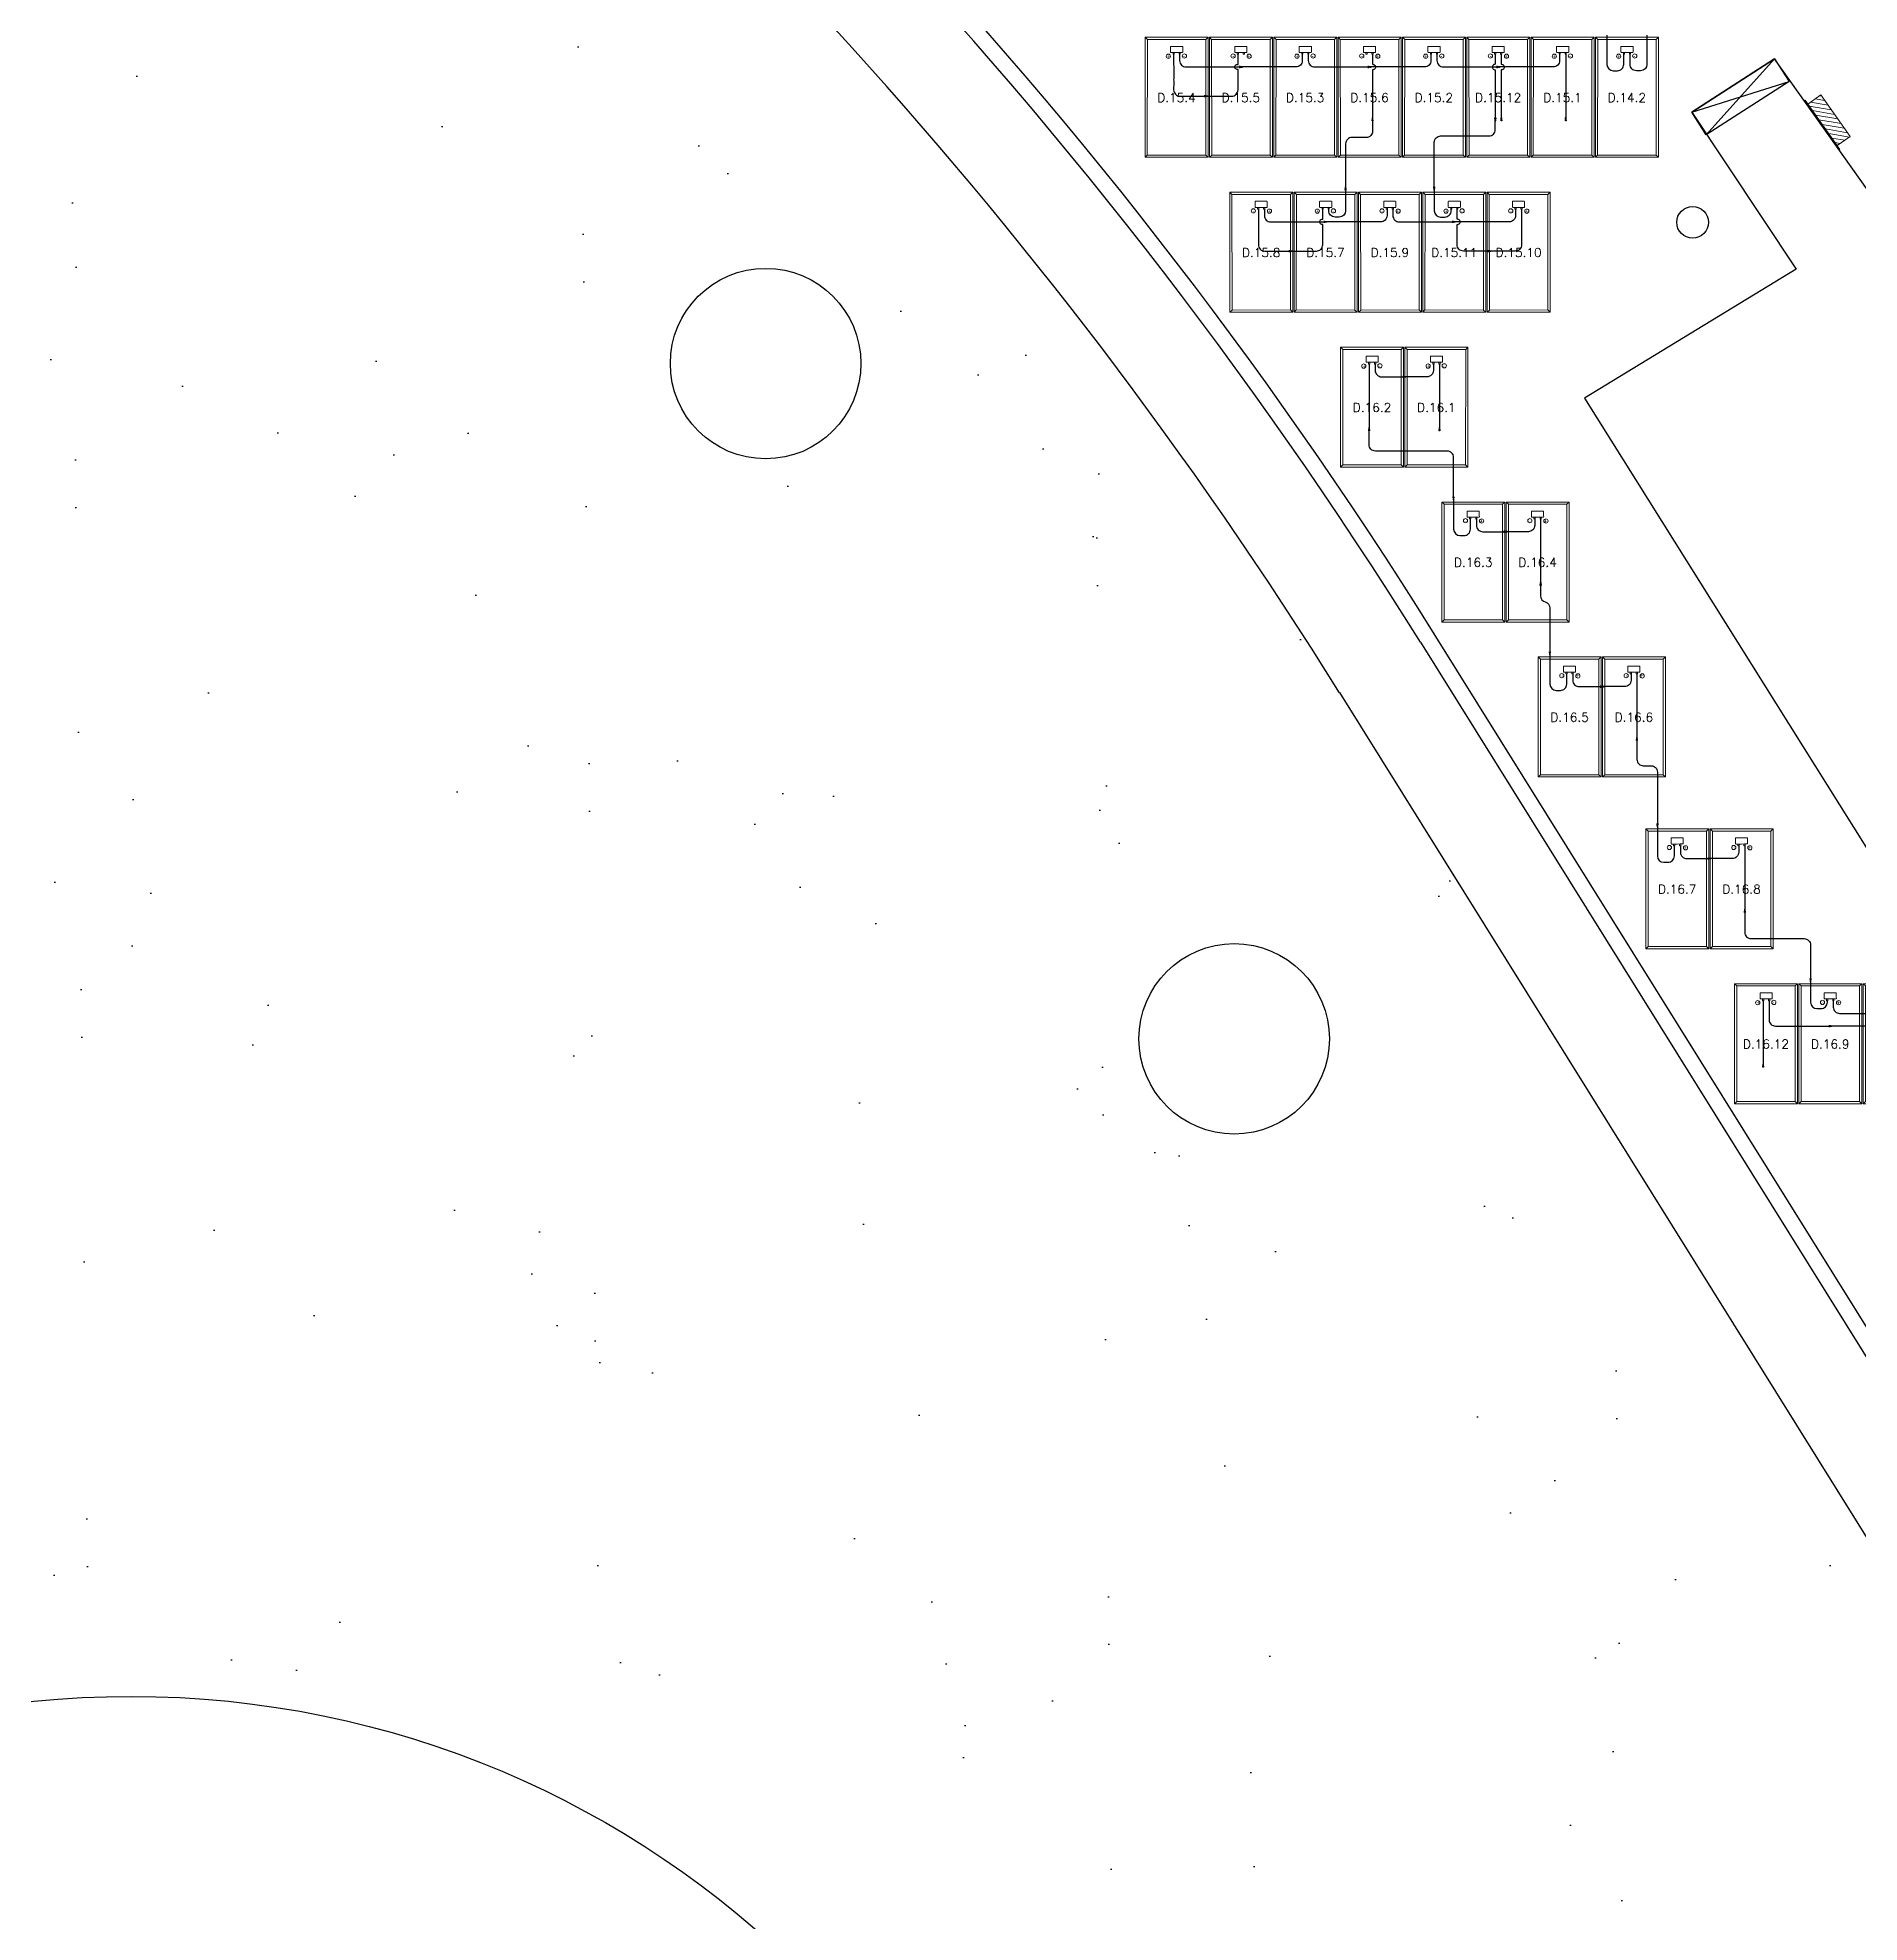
# Model space of a CAD drawing. Header units: metres. Extents: x 1796 to 2240, y -1398 to -999.
# Drawn here: x 2054.83 to 2083.51, y -1231.76 to -1202.08 of the extents above; entities that cross this region are included whole.
import ezdxf

# ---------------------------------------------------------------- set-up
doc = ezdxf.new("R2010")
doc.units = ezdxf.units.M
doc.header["$MEASUREMENT"] = 0
for name, color, linetype in [('ARQUITETURA', 253, 'CONTINUOUS'), ('CABO_MODULO_FV', 7, 'CONTINUOUS'), ('CABO_ORION_FV', 7, 'CONTINUOUS'), ('CONECTOR_MODULO_FV', 3, 'CONTINUOUS'), ('MÓDULOS FV', 7, 'CONTINUOUS'), ('SHAFT', 6, 'CONTINUOUS')]:
    doc.layers.add(name, color=color, linetype=linetype)
for name, color, linetype, lineweight in [('MOD_ALOCADOS_A', 5, 'CONTINUOUS', 9), ('MODULOS_PV', 2, 'CONTINUOUS', 9), ('String Box', 3, 'CONTINUOUS', 9)]:
    doc.layers.add(name, color=color, linetype=linetype, lineweight=lineweight)
doc.styles.add('R120-500', font='romans.shx', dxfattribs={"height": 1.5})

# ---------------------------------------------------------------- blocks, each defined once
blk = doc.blocks.new('modulo')
at = {"layer": 'MODULOS_PV', "color": 8}
for p, q in [((-0.751, 2.014), (-0.753, 2.063)), ((-1.381, 1.342), (-1.43, 1.34)), ((0.577, 0.769), (0.626, 0.771)), ((-0.053, 0.097), (-0.051, 0.048))]:
    blk.add_line(p, q, dxfattribs=at)
for points in [[(-1.43, 1.34), (-0.753, 2.063), (0.626, 0.771), (-0.051, 0.048)], [(-1.381, 1.342), (-0.751, 2.014), (0.577, 0.769), (-0.053, 0.097)]]:
    blk.add_lwpolyline(points, close=True, dxfattribs=at)
for points in [[(-0.956, 1.498), (-0.935, 1.478), (-0.922, 1.492), (-0.943, 1.512)], [(-0.878, 1.581), (-0.857, 1.562), (-0.87, 1.548), (-0.891, 1.567)]]:
    blk.add_lwpolyline(points, dxfattribs=at)
blk.add_circle((-0.793, 1.591), 0.0332, dxfattribs=at)
at = {"layer": 'MODULOS_PV', "color": 1}
blk.add_circle((-0.963, 1.403), 0.0332, dxfattribs=at)
at = {"layer": 'MODULOS_PV', "color": 8}
blk.add_open_spline([(-0.986, 1.473), (-1.006, 1.493), (-1.027, 1.512), (-1.048, 1.532), (-1.048, 1.532), (-1.049, 1.534), (-1.049, 1.536), (-1.048, 1.538), (-1.048, 1.539), (-1.007, 1.583), (-0.966, 1.627), (-0.925, 1.67), (-0.924, 1.671), (-0.922, 1.672), (-0.919, 1.672), (-0.918, 1.671), (-0.917, 1.671), (-0.897, 1.652), (-0.876, 1.632), (-0.855, 1.613), (-0.855, 1.612), (-0.854, 1.611), (-0.854, 1.608), (-0.855, 1.606), (-0.855, 1.605), (-0.896, 1.561), (-0.937, 1.518), (-0.978, 1.474), (-0.979, 1.473), (-0.981, 1.472), (-0.984, 1.472), (-0.985, 1.473), (-0.986, 1.473)], degree=3, knots=[0, 0, 0, 0, 1, 1, 1, 1.002534, 1.003925, 1.008052, 1.008052, 1.008052, 2.008052, 2.008052, 2.008052, 2.012179, 2.01357, 2.016104, 2.016104, 2.016104, 3.016104, 3.016104, 3.016104, 3.018638, 3.02003, 3.024156, 3.024156, 3.024156, 4.024156, 4.024156, 4.024156, 4.028283, 4.029675, 4.032208, 4.032208, 4.032208, 4.032208], dxfattribs=at)
at = {"layer": 'MODULOS_PV', "color": 8, "insert": (-0.827, 1.597), "char_height": 0.0572, "width": 0.10748, "attachment_point": 1, "rotation": 46.8722}
blk.add_mtext('-', dxfattribs=at)
at = {"layer": 'MODULOS_PV', "color": 1, "insert": (-0.997, 1.409), "char_height": 0.0572, "width": 0.10748, "attachment_point": 1, "rotation": 46.8722}
blk.add_mtext('+', dxfattribs=at)
blk = doc.blocks.new('CONECTOR_PLACA')
at = {"layer": 'CONECTOR_MODULO_FV'}
blk.add_hatch(color=256, dxfattribs=at).paths.add_polyline_path([(-0.001, -0.018), (0.001, -0.018), (0.001, -0.024), (0, -0.024), (-0.001, -0.024)])
for p, q in [((0, 0), (-0.006, 0)), ((-0.006, 0), (-0.006, -0.018)), ((0.006, 0), (0, 0)), ((0.006, -0.018), (0.006, 0)), ((-0.006, -0.018), (0.006, -0.018)), ((-0.001, -0.018), (-0.001, -0.024)), ((0.001, -0.018), (0.001, -0.024))]:
    blk.add_line(p, q, dxfattribs=at)
for points in [[(-0.002, -0.018), (-0.002, -0.022), (-0.001, -0.023), (-0.001, -0.024), (0, -0.024)], [(0.002, -0.018), (0.002, -0.022), (0.001, -0.023), (0.001, -0.024), (0, -0.024)]]:
    blk.add_lwpolyline(points, dxfattribs=at)
blk = doc.blocks.new('CONECTOR ORION')
at = {"layer": 'CONECTOR_MODULO_FV', "true_color": 0xf8d731}
blk.add_hatch(color=40, dxfattribs=at).paths.add_polyline_path([(-537.822, -669.536), (-537.822, -669.538), (-537.816, -669.538), (-537.816, -669.537), (-537.816, -669.536)])
at = {"layer": 'CONECTOR_MODULO_FV', "color": 40, "true_color": 0xf8d731}
for p, q in [((-537.84, -669.537), (-537.84, -669.531)), ((-537.84, -669.531), (-537.822, -669.531)), ((-537.84, -669.543), (-537.84, -669.537)), ((-537.822, -669.543), (-537.84, -669.543)), ((-537.822, -669.531), (-537.822, -669.543)), ((-537.822, -669.536), (-537.816, -669.536)), ((-537.822, -669.538), (-537.816, -669.538))]:
    blk.add_line(p, q, dxfattribs=at)
for points in [[(-537.822, -669.534), (-537.818, -669.534), (-537.817, -669.536), (-537.816, -669.536), (-537.816, -669.537)], [(-537.822, -669.539), (-537.818, -669.539), (-537.817, -669.538), (-537.816, -669.538), (-537.816, -669.537)]]:
    blk.add_lwpolyline(points, dxfattribs=at)

msp = doc.modelspace()

# ---------------------------------------------------------------- hatches: boundary and pattern name
at = {"layer": 'ARQUITETURA'}
h = msp.add_hatch(dxfattribs=at)
h.set_pattern_fill('AR-SAND', color=116, scale=3, angle=-46.877, style=0)
h.set_pattern_definition([(350.62296, (1466.5355, -762.2295), (4.089919, 4.08927), [0, -4.56, 0, -5.1, 0, -4.875]), (320.623, (1466.5355, -762.2295), (9.808834, 1.91215), [0, -2.46, 0, -4.11, 0, -1.575]), (280.62296, (1464.013, -759.536), (6.39856, -6.807323), [0, -1.5, 0, -5.4, 0, -7.05]), (270.623, (1464.013, -759.536), (8.08648, -4.78256), [0, -0.75, 0, -3.54, 0, -4.05])])
edge = h.paths.add_edge_path(flags=16)
edge.add_arc((2066.287, -1207.214), 1.5, 0, 360)
edge = h.paths.add_edge_path(flags=16)
edge.add_arc((2057.599, -1198.564), 1.5, 0, 360)
edge = h.paths.add_edge_path(flags=16)
edge.add_arc((2073.665, -1217.85), 1.5, 0, 360)
edge = h.paths.add_edge_path()
edge.add_line((2077.352, -1309.792), (2085.445, -1302.211))
edge.add_line((2085.445, -1302.211), (2073.239, -1273.427))
edge.add_line((2073.239, -1273.427), (2067.011, -1271.396))
edge.add_line((2067.011, -1271.396), (2078.13, -1237.298))
edge.add_line((2078.13, -1237.298), (2099.861, -1244.384))
edge.add_line((2099.861, -1244.384), (2105.891, -1225.893))
edge.add_line((2105.891, -1225.893), (2099.905, -1223.941))
edge.add_line((2099.905, -1223.941), (2088.659, -1230.952))
edge.add_line((2088.659, -1230.952), (2087.386, -1231.745))
edge.add_line((2087.386, -1231.745), (2081.302, -1221.986))
edge.add_line((2081.302, -1221.986), (2075.324, -1212.397))
edge.add_arc((2015.073, -1249.958), 71, 31.93963, 58.40362)
edge.add_line((2052.273, -1189.483), (2051.642, -1190.504))
edge.add_line((2051.642, -1190.504), (2053.79, -1191.88))
edge.add_line((2053.79, -1191.88), (2048.269, -1200.819))
edge.add_line((2048.269, -1200.819), (2046.144, -1199.883))
edge.add_line((2046.144, -1199.883), (2045.083, -1201.601))
edge.add_line((2045.083, -1201.601), (2040.549, -1199.602))
edge.add_line((2040.549, -1199.602), (2026.147, -1232.207))
edge.add_line((2026.147, -1232.207), (2038.654, -1250.543))
edge.add_line((2038.654, -1250.543), (2041.807, -1254.475))
edge.add_line((2041.807, -1254.475), (2044.458, -1252.416))
edge.add_arc((2056.298, -1243.206), 15, -76.2429, 217.8803, ccw=False)
edge.add_line((2059.865, -1257.775), (2060.07, -1259.076))
edge.add_line((2060.07, -1259.076), (2062.972, -1258.62))
edge.add_line((2062.972, -1258.62), (2063.461, -1261.731))
edge.add_line((2063.461, -1261.731), (2056.398, -1262.842))
edge.add_line((2056.398, -1262.842), (2055.909, -1259.731))
edge.add_line((2055.909, -1259.731), (2057.581, -1259.468))
edge.add_line((2057.581, -1259.468), (2057.377, -1258.167))
edge.add_arc((2056.298, -1243.206), 15, 229.7345, 274.1253, ccw=False)
edge.add_line((2046.603, -1254.651), (2042.748, -1259.156))
edge.add_line((2042.748, -1259.156), (2047.014, -1260.547))
edge.add_line((2047.014, -1260.547), (2045.299, -1265.809))
edge.add_line((2045.299, -1265.809), (2040.345, -1264.193))
edge.add_line((2040.345, -1264.193), (2039.012, -1268.282))
edge.add_line((2039.012, -1268.282), (2061.183, -1275.512))
edge.add_line((2061.183, -1275.512), (2054.053, -1297.379))
edge.add_line((2054.053, -1297.379), (2078.772, -1305.439))
edge.add_line((2078.772, -1305.439), (2077.352, -1309.792))
at = {"layer": 'String Box'}
h = msp.add_hatch(dxfattribs=at)
h.set_pattern_fill('ANSI31', color=256, scale=0.5, angle=485.3386)
h.set_pattern_definition([(170.338643, (1649.29847, -1168.17276), (-0.0104890335, -0.061613555), [])])
h.paths.add_polyline_path([(2083.16, -1203.78), (2083.364, -1203.636), (2082.901, -1202.983), (2082.697, -1203.128)])

# ---------------------------------------------------------------- linework, layer by layer
at = {"layer": 'ARQUITETURA'}
for p, q in [((2076.597, -1211.604), (2088.659, -1230.952)), ((2076.809, -1211.471), (2088.739, -1230.607)), ((2075.324, -1212.397), (2087.386, -1231.745))]:
    msp.add_line(p, q, dxfattribs=at)
msp.add_lwpolyline([(2006.496, -1174.337), (2028.464, -1178.451, -0.210066), (2076.809, -1211.471)], format="xyb", dxfattribs=at)
msp.add_lwpolyline([(2079.183, -1207.759), (2084.412, -1216.106), (2085.953, -1215.005), (2087.269, -1217.248), (2092.139, -1214.135), (2089.408, -1210.007), (2091.024, -1209.007), (2088.306, -1204.338), (2084.983, -1206.379), (2082.172, -1202.415), (2080.869, -1203.254), (2082.512, -1205.728)], close=True, dxfattribs=at)
at = {"layer": 'ARQUITETURA', "color": 6}
msp.add_circle((2080.882, -1204.989), 0.25, dxfattribs=at)
at = {"layer": 'ARQUITETURA'}
for centre, radius in [((2066.287, -1207.214), 1.5), ((2073.665, -1217.85), 1.5), ((2056.298, -1243.206), 15)]:
    msp.add_circle(centre, radius, dxfattribs=at)
for radius, end in [(90.25, 79.39324), (72.5, 79.39324), (71, 74.22149)]:
    msp.add_arc((2015.073, -1249.958), radius, 31.93963, end, dxfattribs=at)
at = {"layer": 'CABO_MODULO_FV'}
for p, q in [((2078.884, -1202.342), (2078.884, -1203.342)), ((2076.898, -1207.222), (2076.898, -1208.222))]:
    msp.add_line(p, q, dxfattribs=at)
at = {"layer": 'CABO_MODULO_FV', "color": 1}
for p, q in [((2075.789, -1207.222), (2075.789, -1208.222)), ((2078.49, -1209.662), (2078.49, -1210.662)), ((2080.006, -1212.102), (2080.006, -1213.102)), ((2081.704, -1214.809), (2081.704, -1215.809)), ((2081.992, -1217.249), (2081.992, -1218.249))]:
    msp.add_line(p, q, dxfattribs=at)
for points in [[(2079.533, -1202.041), (2079.533, -1202.502, 0.414211), (2079.633, -1202.602), (2079.699, -1202.602, 0.414214), (2079.799, -1202.502), (2079.799, -1202.342)], [(2072.711, -1202.342), (2072.713, -1202.7, 0.030541), (2072.713, -1202.788), (2072.711, -1202.902, 0.414214), (2072.811, -1203.002), (2073.194, -1203.002)], [(2074.737, -1202.342), (2074.737, -1202.442, -0.414214), (2074.637, -1202.542), (2073.79, -1202.542)], [(2076.763, -1202.342), (2076.763, -1202.442, -0.414214), (2076.663, -1202.542), (2075.816, -1202.542)], [(2075.843, -1202.342), (2075.843, -1202.5, -1.039504), (2075.843, -1202.588), (2075.843, -1203.342)], [(2078.789, -1202.342), (2078.789, -1202.442, -0.414214), (2078.689, -1202.542), (2077.842, -1202.542)], [(2077.871, -1202.342), (2077.871, -1202.5, -1.039504), (2077.871, -1202.588), (2077.871, -1203.342)], [(2076.815, -1204.481), (2076.815, -1204.806, 0.414211), (2076.915, -1204.906), (2076.981, -1204.906, 0.414214), (2077.081, -1204.806), (2077.081, -1204.782)], [(2074.14, -1204.782), (2074.14, -1204.882, 0.414214), (2074.24, -1204.982), (2075.075, -1204.982)], [(2074.576, -1205.442), (2074.959, -1205.442, 0.414214), (2075.059, -1205.342), (2075.059, -1205.021, -1.248285), (2075.059, -1204.942), (2075.059, -1204.782)], [(2076.163, -1204.782), (2076.163, -1204.882, 0.414214), (2076.263, -1204.982), (2077.098, -1204.982)], [(2078.189, -1204.782), (2078.187, -1205.14, -0.030541), (2078.187, -1205.228), (2078.189, -1205.342, -0.414214), (2078.089, -1205.442), (2077.707, -1205.442)], [(2076.802, -1207.222), (2076.802, -1207.322, -0.414214), (2076.702, -1207.422), (2076.367, -1207.422)], [(2077.479, -1209.662), (2077.479, -1209.762, 0.414214), (2077.579, -1209.862), (2077.913, -1209.862)], [(2078.996, -1212.102), (2078.996, -1212.202, 0.414214), (2079.096, -1212.302), (2079.429, -1212.302)], [(2080.691, -1214.809), (2080.691, -1214.909, 0.414214), (2080.791, -1215.009), (2081.124, -1215.009)], [(2084.017, -1217.249), (2084.017, -1217.408, 0.928013), (2084.017, -1217.493), (2084.017, -1217.549, -0.414214), (2083.917, -1217.649), (2083.076, -1217.649)], [(2083.097, -1217.249), (2083.097, -1217.349, 0.414214), (2083.197, -1217.449), (2084.032, -1217.449)]]:
    msp.add_lwpolyline(points, format="xyb", dxfattribs=at)
at = {"layer": 'CABO_MODULO_FV'}
for points in [[(2080.163, -1202.041), (2080.163, -1202.502, -0.414211), (2080.063, -1202.602), (2079.997, -1202.602, -0.414214), (2079.897, -1202.502), (2079.897, -1202.342)], [(2072.806, -1202.342), (2072.806, -1202.442, 0.414214), (2072.906, -1202.542), (2073.741, -1202.542)], [(2073.242, -1203.002), (2073.625, -1203.002, 0.414214), (2073.725, -1202.902), (2073.725, -1202.581, -1.248285), (2073.725, -1202.502), (2073.725, -1202.342)], [(2074.832, -1202.342), (2074.832, -1202.442, 0.414214), (2074.932, -1202.542), (2075.767, -1202.542)], [(2076.858, -1202.342), (2076.858, -1202.442, 0.414214), (2076.958, -1202.542), (2077.793, -1202.542)], [(2077.776, -1202.342), (2077.776, -1202.5, 1.039504), (2077.776, -1202.588), (2077.776, -1203.342)], [(2075.419, -1204.481), (2075.419, -1204.806, -0.414211), (2075.319, -1204.906), (2075.253, -1204.906, -0.414214), (2075.153, -1204.806), (2075.153, -1204.782)], [(2074.045, -1204.782), (2074.047, -1205.14, 0.030541), (2074.047, -1205.228), (2074.045, -1205.342, 0.414214), (2074.145, -1205.442), (2074.527, -1205.442)], [(2076.071, -1204.782), (2076.071, -1204.882, -0.414214), (2075.971, -1204.982), (2075.123, -1204.982)], [(2078.094, -1204.782), (2078.094, -1204.882, -0.414214), (2077.994, -1204.982), (2077.146, -1204.982)], [(2077.658, -1205.442), (2077.275, -1205.442, -0.414214), (2077.175, -1205.342), (2077.175, -1205.021, 1.248285), (2077.175, -1204.942), (2077.175, -1204.782)], [(2075.885, -1207.222), (2075.885, -1207.322, 0.414214), (2075.985, -1207.422), (2076.318, -1207.422)], [(2077.118, -1209.361), (2077.118, -1209.822, 0.414211), (2077.218, -1209.922), (2077.284, -1209.922, 0.414214), (2077.384, -1209.822), (2077.384, -1209.662)], [(2078.397, -1209.662), (2078.397, -1209.762, -0.414214), (2078.297, -1209.862), (2077.961, -1209.862)], [(2078.635, -1211.801), (2078.635, -1212.262, 0.414211), (2078.735, -1212.362), (2078.801, -1212.362, 0.414214), (2078.901, -1212.262), (2078.901, -1212.102)], [(2079.914, -1212.102), (2079.914, -1212.202, -0.414214), (2079.814, -1212.302), (2079.478, -1212.302)], [(2080.329, -1214.508), (2080.329, -1214.969, 0.414211), (2080.429, -1215.069), (2080.495, -1215.069, 0.414214), (2080.595, -1214.969), (2080.595, -1214.809)], [(2081.608, -1214.809), (2081.608, -1214.909, -0.414214), (2081.508, -1215.009), (2081.172, -1215.009)], [(2082.739, -1216.948), (2082.739, -1217.273, 0.414211), (2082.839, -1217.373), (2082.905, -1217.373, 0.414214), (2083.005, -1217.273), (2083.005, -1217.249)], [(2082.087, -1217.249), (2082.087, -1217.408, 0.017297), (2082.087, -1217.493), (2082.087, -1217.549, 0.414214), (2082.187, -1217.649), (2083.028, -1217.649)]]:
    msp.add_lwpolyline(points, format="xyb", dxfattribs=at)
at = {"layer": 'CABO_ORION_FV', "color": 14, "linetype": 'ByBlock'}
for points in [[(2075.843, -1203.391), (2075.843, -1203.553, -0.414214), (2075.743, -1203.653), (2075.519, -1203.653, 0.414214), (2075.419, -1203.753), (2075.419, -1204.432)], [(2077.118, -1209.312), (2077.118, -1208.692, 0.414214), (2077.018, -1208.592), (2075.889, -1208.592, -0.414214), (2075.789, -1208.492), (2075.789, -1208.271)], [(2078.49, -1210.711), (2078.49, -1210.872, 0.334859), (2078.562, -1210.969, -0.334859), (2078.635, -1211.065), (2078.635, -1211.752)], [(2080.006, -1213.151), (2080.006, -1213.448, 0.414214), (2080.106, -1213.548), (2080.229, -1213.548, -0.414214), (2080.329, -1213.648), (2080.329, -1214.459)], [(2081.704, -1215.858), (2081.704, -1216.171, 0.414214), (2081.804, -1216.271), (2082.639, -1216.271, -0.414214), (2082.739, -1216.371), (2082.739, -1216.9)]]:
    msp.add_lwpolyline(points, format="xyb", dxfattribs=at)
at = {"layer": 'CABO_ORION_FV', "color": 9, "linetype": 'ByBlock', "true_color": 0xbababa}
msp.add_lwpolyline([(2076.815, -1204.432), (2076.815, -1203.729, -0.414214), (2076.915, -1203.629), (2077.676, -1203.629, 0.414214), (2077.776, -1203.529), (2077.776, -1203.391)], format="xyb", dxfattribs=at)
at = {"layer": 'SHAFT'}
for p, q in [((2082.172, -1202.415), (2081.098, -1203.61)), ((2080.869, -1203.254), (2082.401, -1202.771))]:
    msp.add_line(p, q, dxfattribs=at)
msp.add_lwpolyline([(2080.869, -1203.254), (2082.172, -1202.415), (2082.401, -1202.771), (2081.098, -1203.61)], close=True, dxfattribs=at)
at = {"layer": 'String Box'}
for points in [[(2083.16, -1203.78), (2082.697, -1203.128), (2082.901, -1202.983), (2083.364, -1203.636)], [(2083.19, -1203.85), (2082.641, -1203.076), (2082.654, -1203.067), (2083.203, -1203.841)]]:
    msp.add_lwpolyline(points, close=True, dxfattribs=at)

# ---------------------------------------------------------------- block references
at = {"layer": 'CONECTOR_MODULO_FV'}
for name, p, rotation in [('CONECTOR_PLACA', (2073.741, -1202.542), 90), ('CONECTOR_PLACA', (2075.767, -1202.542), 90), ('CONECTOR_PLACA', (2077.793, -1202.542), 90), ('CONECTOR_PLACA', (2073.194, -1203.002), 90.00000000000001), ('CONECTOR ORION', (1406.306, -665.551), 90.00000000000001), ('CONECTOR ORION', (1408.335, -665.551), 90.00000000000001), ('CONECTOR ORION', (1409.348, -665.551), 90.00000000000001), ('CONECTOR ORION', (2746.352, -1742.272), 270), ('CONECTOR_PLACA', (2076.815, -1204.481), 180), ('CONECTOR_PLACA', (2075.075, -1204.982), 90), ('CONECTOR_PLACA', (2077.098, -1204.982), 90), ('CONECTOR_PLACA', (2074.527, -1205.442), 90.00000000000001), ('CONECTOR_PLACA', (2077.658, -1205.442), 90.00000000000001), ('CONECTOR_PLACA', (2076.318, -1207.422), 90), ('CONECTOR ORION', (1406.252, -670.431), 90.00000000000001), ('CONECTOR ORION', (1407.361, -670.431), 90.00000000000001), ('CONECTOR ORION', (2746.655, -1747.152), 270), ('CONECTOR_PLACA', (2077.118, -1209.361), 180), ('CONECTOR_PLACA', (2077.913, -1209.862), 90), ('CONECTOR ORION', (1408.953, -672.871), 90.00000000000001), ('CONECTOR ORION', (2748.171, -1749.592), 270), ('CONECTOR_PLACA', (2078.635, -1211.801), 180), ('CONECTOR_PLACA', (2079.429, -1212.302), 90), ('CONECTOR ORION', (1410.469, -675.311), 90.00000000000001), ('CONECTOR ORION', (2749.866, -1752.299), 270), ('CONECTOR_PLACA', (2080.329, -1214.508), 180), ('CONECTOR_PLACA', (2081.124, -1215.009), 90), ('CONECTOR ORION', (1412.167, -678.018), 90.00000000000001), ('CONECTOR ORION', (2752.276, -1754.739), 270), ('CONECTOR_PLACA', (2082.739, -1216.948), 180), ('CONECTOR_PLACA', (2083.028, -1217.649), 90), ('CONECTOR ORION', (1412.455, -680.458), 90.00000000000001)]:
    msp.add_blockref(name, p, dxfattribs=dict(at, rotation=rotation))
at = {"layer": 'CONECTOR_MODULO_FV', "xscale": -1}
for name, p, rotation in [('CONECTOR_PLACA', (2073.79, -1202.542), 270), ('CONECTOR_PLACA', (2075.816, -1202.542), 270), ('CONECTOR_PLACA', (2077.842, -1202.542), 270), ('CONECTOR_PLACA', (2073.242, -1203.002), 270), ('CONECTOR ORION', (2747.313, -665.551), 270), ('CONECTOR ORION', (1405.882, -1742.272), 90), ('CONECTOR_PLACA', (2075.419, -1204.481), 180), ('CONECTOR_PLACA', (2075.123, -1204.982), 270), ('CONECTOR_PLACA', (2077.146, -1204.982), 270), ('CONECTOR_PLACA', (2074.576, -1205.442), 270), ('CONECTOR_PLACA', (2077.707, -1205.442), 270), ('CONECTOR_PLACA', (2076.367, -1207.422), 270), ('CONECTOR_PLACA', (2077.961, -1209.862), 270), ('CONECTOR_PLACA', (2079.478, -1212.302), 270), ('CONECTOR_PLACA', (2081.172, -1215.009), 270), ('CONECTOR_PLACA', (2083.076, -1217.649), 270)]:
    msp.add_blockref(name, p, dxfattribs=dict(at, rotation=rotation))
at = {"layer": 'CONECTOR_MODULO_FV'}
for p in [(2075.843, -1203.342), (2077.871, -1203.342), (2078.884, -1203.342), (2075.789, -1208.222), (2076.898, -1208.222), (2078.49, -1210.662), (2080.006, -1213.102), (2081.704, -1215.809), (2081.992, -1218.249)]:
    msp.add_blockref('CONECTOR_PLACA', p, dxfattribs=at)
at = {"layer": 'CONECTOR_MODULO_FV', "xscale": -1}
msp.add_blockref('CONECTOR_PLACA', (2077.776, -1203.342), dxfattribs=at)
at = {"layer": 'MÓDULOS FV', "rotation": 313.12783086684}
for p in [(2072.262, -1204.035), (2074.288, -1204.035), (2076.314, -1204.035), (2078.34, -1204.035), (2079.353, -1204.035), (2074.608, -1206.475), (2076.634, -1206.475), (2075.34, -1208.915), (2076.353, -1208.915), (2081.543, -1218.942), (2083.569, -1218.942)]:
    msp.add_blockref('modulo', p, dxfattribs=at)
at = {"layer": 'MÓDULOS FV', "xscale": -1}
for p, rotation in [((2074.266, -1204.035), 46.87216913315991), ((2076.292, -1204.035), 46.87216913315991), ((2078.318, -1204.035), 46.87216913315991), ((2074.586, -1206.475), 46.87216913360172), ((2076.612, -1206.475), 46.87216913315991), ((2078.638, -1206.475), 46.87216913315991), ((2077.926, -1211.355), 46.87216913315991), ((2078.939, -1211.355), 46.87216913315991), ((2079.442, -1213.795), 46.87216913315991), ((2080.455, -1213.795), 46.87216913315991), ((2081.137, -1216.502), 46.87216913315991), ((2082.15, -1216.502), 46.87216913315991), ((2083.547, -1218.942), 46.87216913315991), ((2084.77, -1221.382), 46.87216913315991)]:
    msp.add_blockref('modulo', p, dxfattribs=dict(at, rotation=rotation))

# ---------------------------------------------------------------- texts
at = {"layer": 'MOD_ALOCADOS_A', "color": 3, "char_height": 0.14, "attachment_point": 5, "style": 'R120-500'}
for s, insert in [('D.15.4', (2072.756, -1203.025)), ('D.15.5', (2073.769, -1203.025)), ('D.15.3', (2074.782, -1203.025)), ('D.15.6', (2075.795, -1203.025)), ('D.15.2', (2076.808, -1203.025)), ('D.15.12', (2077.821, -1203.025)), ('D.15.1', (2078.834, -1203.025)), ('D.15.8', (2074.09, -1205.465)), ('D.15.7', (2075.103, -1205.465)), ('D.15.9', (2076.116, -1205.465)), ('D.15.11', (2077.129, -1205.465)), ('D.15.10', (2078.142, -1205.465))]:
    msp.add_mtext_dynamic_manual_height_columns(s, width=0.992, gutter_width=7.5, heights=[0], dxfattribs=dict(at, insert=insert))
at = {"layer": 'MOD_ALOCADOS_A', "color": 2, "insert": (2079.847, -1203.025), "char_height": 0.14, "attachment_point": 5, "style": 'R120-500'}
msp.add_mtext_dynamic_manual_height_columns('D.14.2', width=0.992, gutter_width=7.5, heights=[0], dxfattribs=at)
at = {"layer": 'MOD_ALOCADOS_A', "color": 5, "char_height": 0.14, "attachment_point": 5, "style": 'R120-500'}
for s, insert in [('D.16.2', (2075.835, -1207.905)), ('D.16.1', (2076.848, -1207.905)), ('D.16.3', (2077.429, -1210.345)), ('D.16.4', (2078.442, -1210.345)), ('D.16.5', (2078.946, -1212.785)), ('D.16.6', (2079.959, -1212.785)), ('D.16.7', (2080.64, -1215.492)), ('D.16.8', (2081.653, -1215.492)), ('D.16.12', (2082.037, -1217.932)), ('D.16.9', (2083.05, -1217.932))]:
    msp.add_mtext_dynamic_manual_height_columns(s, width=0.992, gutter_width=7.5, heights=[0], dxfattribs=dict(at, insert=insert))

doc.saveas('drawing.dxf')
